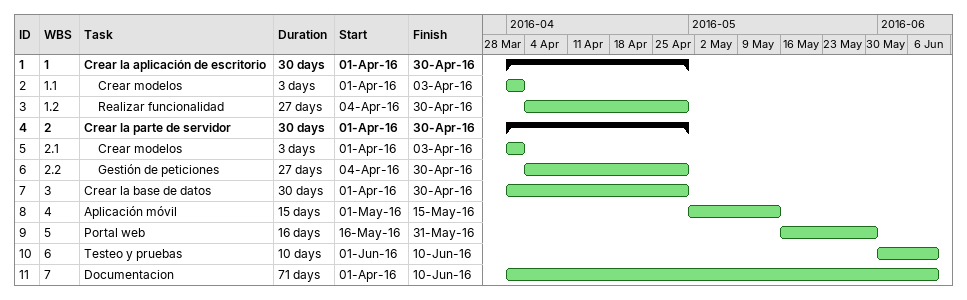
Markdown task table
| ID | WBS | Task | Duration | Start | Finish |
|---|---|---|---|---|---|
| 1 | 1 | **Crear la aplicación de escritorio** | 30d | 2016-04-01 | 2016-04-30 |
| 2 | 1.1 | Crear modelos | 3d | 2016-04-01 | 2016-04-03 |
| 3 | 1.2 | Realizar funcionalidad | 27d | 2016-04-04 | 2016-04-30 |
| 4 | 2 | **Crear la parte de servidor** | 30d | 2016-04-01 | 2016-04-30 |
| 5 | 2.1 | Crear modelos | 3d | 2016-04-01 | 2016-04-03 |
| 6 | 2.2 | Gestión de peticiones | 27d | 2016-04-04 | 2016-04-30 |
| 7 | 3 | Crear la base de datos | 30d | 2016-04-01 | 2016-04-30 |
| 8 | 4 | Aplicación móvil | 15d | 2016-05-01 | 2016-05-15 |
| 9 | 5 | Portal web | 16d | 2016-05-16 | 2016-05-31 |
| 10 | 6 | Testeo y pruebas | 10d | 2016-06-01 | 2016-06-10 |
| 11 | 7 | Documentacion | 71d | 2016-04-01 | 2016-06-10 |
